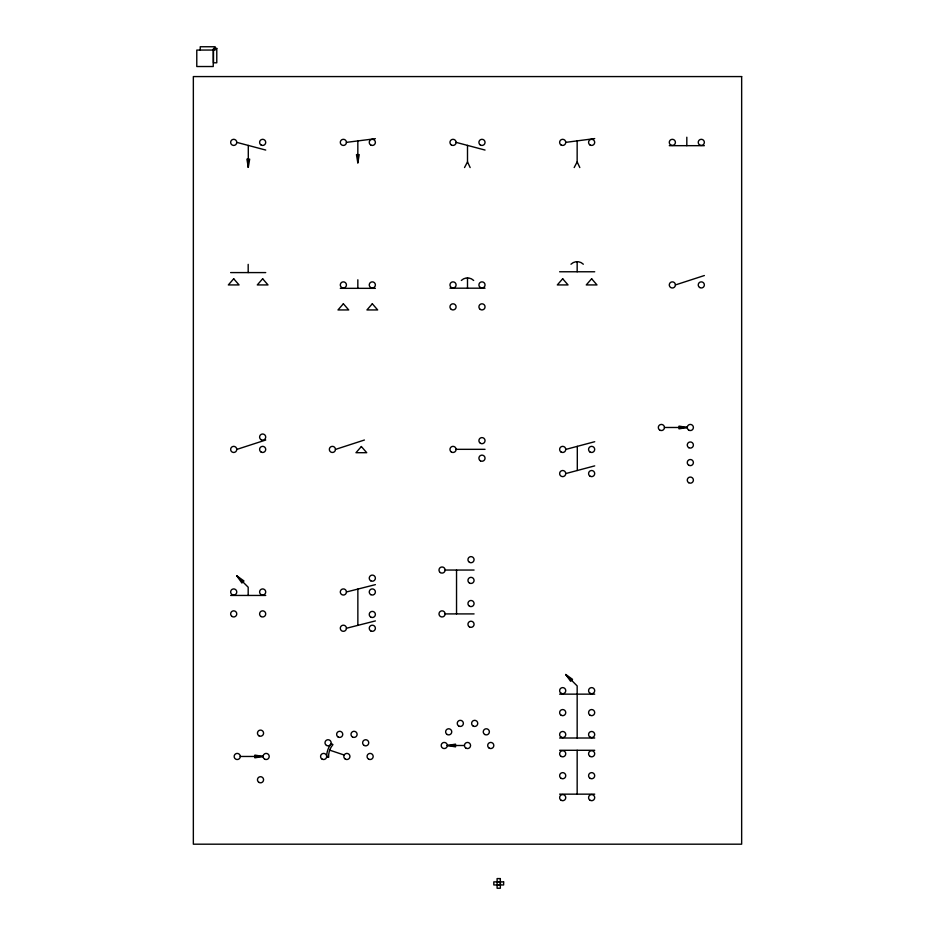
<?xml version="1.0" encoding="UTF-8"?>
<svg xmlns="http://www.w3.org/2000/svg" width="935" height="935" viewBox="0 0 935 935"><rect width="100%" height="100%" fill="white"/><g stroke="black" fill="none" stroke-linecap="round" stroke-linejoin="round"><path stroke-width="1.4" d="M248.289 167.365L249.668 159.137L246.922 159.137L248.289 167.365L248.289 145.428M357.836 162.854L359.215 154.626L356.469 154.626L357.836 162.854L357.836 140.916M464.52 167.552L467.5 161.895L467.5 145.393M574.183 167.552L577.152 161.895L577.152 140.881M675.421 284.93A3.074 3.074 0 0 0 670.804 282.265A3.074 3.074 0 0 0 670.804 287.583A3.074 3.074 0 0 0 675.421 284.93L704.371 275.533M236.777 449.419A3.074 3.074 0 0 0 232.172 446.755A3.074 3.074 0 0 0 232.172 452.072A3.074 3.074 0 0 0 236.777 449.419L265.727 440.023M335.466 449.419A3.074 3.074 0 0 0 330.861 446.755A3.074 3.074 0 0 0 330.861 452.072A3.074 3.074 0 0 0 335.466 449.419L364.416 440.023M565.757 449.419L594.707 441.717M565.757 473.566A3.074 3.074 0 0 0 561.152 470.913A3.074 3.074 0 0 0 561.152 476.231A3.074 3.074 0 0 0 565.757 473.566L594.707 465.875M346.441 591.972A3.074 3.074 0 0 0 341.824 589.319A3.074 3.074 0 0 0 341.824 594.637A3.074 3.074 0 0 0 346.441 591.972L375.391 584.644M346.441 628.262A3.074 3.074 0 0 0 341.824 625.597A3.074 3.074 0 0 0 341.824 630.915A3.074 3.074 0 0 0 346.441 628.262L375.391 620.922M687.26 427.482L679.032 428.849L679.032 426.115L687.26 427.482L664.446 427.482M263.097 756.462L254.869 757.829L254.869 755.094L263.097 756.462L240.295 756.462A3.074 3.074 0 0 1 235.678 759.126A3.074 3.074 0 0 1 235.678 753.809A3.074 3.074 0 0 1 240.283 756.462M447.327 745.499L455.544 744.131L455.544 746.866L447.327 745.499A3.074 3.074 0 0 0 442.722 742.834A3.074 3.074 0 0 0 442.722 748.152A3.074 3.074 0 0 0 447.327 745.499L464.426 745.499M565.757 142.365L594.707 138.59M346.441 142.365A3.074 3.074 0 0 0 341.824 139.712A3.074 3.074 0 0 0 341.824 145.03A3.074 3.074 0 0 0 346.441 142.365L375.391 138.696M669.273 145.673L704.371 145.673M559.609 271.769L594.707 271.769M230.629 272.588L265.727 272.588M340.293 288.331L375.391 288.331M449.957 288.19L485.043 288.19M456.093 449.326L485.043 449.326M445.13 570.046L474.08 570.046M230.629 595.443L265.727 595.443M445.13 613.909A3.074 3.074 0 0 0 440.525 611.245A3.074 3.074 0 0 0 440.525 616.562A3.074 3.074 0 0 0 445.13 613.909L474.08 613.909M559.609 694.144L594.707 694.144M559.609 738.007L594.707 738.007M559.609 750.291L594.707 750.291M559.609 794.154L594.707 794.154M497.104 881.67L500.33 881.67M497.104 885.164L500.33 885.164M456.093 142.365L485.043 150.056M236.777 142.365A3.074 3.074 0 0 1 232.172 145.03A3.074 3.074 0 0 1 232.172 139.712A3.074 3.074 0 0 1 236.777 142.365L265.727 150.056M329.704 750.15L344.162 755.024M565.745 674.497L572.524 679.336L570.595 681.276L565.745 674.497L577.164 685.916L577.164 738.007M236.765 575.796L243.965 580.974L241.896 583.019L236.765 575.796L248.184 587.215L248.184 595.443M577.152 161.895L579.817 167.552M467.5 161.895L470.153 167.552M686.816 137.223L686.816 145.673M577.304 446.346L577.304 470.492M577.164 261.66L577.164 271.769M577.164 750.291L577.164 794.154M500.389 881.869L500.389 884.966M467.5 277.905L467.5 288.19M456.537 570.046L456.537 613.909M357.836 279.787L357.836 288.331M357.86 589.073L357.86 625.363M248.184 264.36L248.184 272.588M213.238 50.081L213.238 66.525L196.782 66.525L196.782 50.081L215.144 50.034L215.144 46.75L200.23 46.75L200.23 50.034M570.981 264.219A8.742 8.742 0 0 1 583.335 264.219M461.317 280.465A8.742 8.742 0 0 1 473.683 280.465M233.703 278.759L228.339 284.93L239.044 284.93L233.703 278.759M262.653 278.759L257.289 284.93L267.994 284.93L262.653 278.759M343.367 303.77L337.991 309.941L348.708 309.941L343.367 303.77M372.317 303.77L366.941 309.941L377.658 309.941L372.317 303.77M361.354 446.533L355.978 452.704L366.719 452.704L361.354 446.533M562.683 278.759L557.318 284.93L568.024 284.93L562.683 278.759M591.633 278.759L586.268 284.93L596.974 284.93L591.633 278.759M216.78 48.398L213.496 48.398L213.496 62.797L216.78 62.797L216.78 48.398M741.654 76.576L193.346 76.576L193.346 844.188L741.654 844.188L741.654 76.576M328.594 757.151L326.712 757.151A20.173 20.173 0 0 1 331.376 743.535L332.93 744.622A18.291 18.291 0 0 0 328.594 757.151M500.33 878.584L497.104 878.584L497.104 888.25L500.33 888.25L500.33 878.584M503.626 881.869L493.809 881.869L493.809 884.966L503.626 884.966L503.626 881.869M465.969 748.152A3.074 3.074 0 0 0 470.574 745.499A3.074 3.074 0 0 0 465.969 742.834A3.074 3.074 0 0 0 465.969 748.152M489.215 748.152A3.074 3.074 0 0 0 493.82 745.499A3.074 3.074 0 0 0 489.215 742.834A3.074 3.074 0 0 0 489.215 748.152M484.774 734.489A3.074 3.074 0 0 0 489.379 731.836A3.074 3.074 0 0 0 484.774 729.171A3.074 3.074 0 0 0 484.774 734.489M473.145 726.051A3.074 3.074 0 0 0 477.75 723.386A3.074 3.074 0 0 0 473.145 720.733A3.074 3.074 0 0 0 473.145 726.051M458.781 726.051A3.074 3.074 0 0 0 463.386 723.386A3.074 3.074 0 0 0 458.781 720.733A3.074 3.074 0 0 0 458.781 726.051M447.152 734.489A3.074 3.074 0 0 0 451.757 731.836A3.074 3.074 0 0 0 447.152 729.171A3.074 3.074 0 0 0 447.152 734.489M345.342 759.126A3.074 3.074 0 0 0 349.947 756.462A3.074 3.074 0 0 0 345.342 753.809A3.074 3.074 0 0 0 345.342 759.126M368.589 759.126A3.074 3.074 0 0 0 373.194 756.462A3.074 3.074 0 0 0 368.589 753.809A3.074 3.074 0 0 0 368.589 759.126M364.147 745.452A3.074 3.074 0 0 0 368.752 742.799A3.074 3.074 0 0 0 364.147 740.134A3.074 3.074 0 0 0 364.147 745.452M352.518 737.014A3.074 3.074 0 0 0 357.123 734.349A3.074 3.074 0 0 0 352.518 731.696A3.074 3.074 0 0 0 352.518 737.014M338.154 737.014A3.074 3.074 0 0 0 342.759 734.349A3.074 3.074 0 0 0 338.154 731.696A3.074 3.074 0 0 0 338.154 737.014M326.525 745.452A3.074 3.074 0 0 0 331.142 742.799A3.074 3.074 0 0 0 326.525 740.134A3.074 3.074 0 0 0 326.525 745.452M322.096 759.126A3.074 3.074 0 0 0 326.701 756.462A3.074 3.074 0 0 0 322.096 753.809A3.074 3.074 0 0 0 322.096 759.126M264.628 759.126A3.074 3.074 0 0 0 269.233 756.462A3.074 3.074 0 0 0 264.628 753.809A3.074 3.074 0 0 0 264.628 759.126M258.983 735.822A3.074 3.074 0 0 0 263.588 733.157A3.074 3.074 0 0 0 258.983 730.504A3.074 3.074 0 0 0 258.983 735.822M258.983 782.42A3.074 3.074 0 0 0 263.588 779.767A3.074 3.074 0 0 0 258.983 777.102A3.074 3.074 0 0 0 258.983 782.42M659.654 430.03A3.074 3.074 0 0 0 664.446 427.704A3.074 3.074 0 0 0 660.04 424.724A3.074 3.074 0 0 0 659.654 430.03M688.604 430.03A3.074 3.074 0 0 0 693.396 427.704A3.074 3.074 0 0 0 688.99 424.724A3.074 3.074 0 0 0 688.604 430.03M688.791 447.69A3.074 3.074 0 0 0 693.396 445.025A3.074 3.074 0 0 0 688.791 442.372A3.074 3.074 0 0 0 688.791 447.69M688.791 465.233A3.074 3.074 0 0 0 693.396 462.58A3.074 3.074 0 0 0 688.791 459.915A3.074 3.074 0 0 0 688.791 465.233M688.604 482.659A3.074 3.074 0 0 0 693.396 480.345A3.074 3.074 0 0 0 688.99 477.364A3.074 3.074 0 0 0 688.604 482.659M440.338 572.582A3.074 3.074 0 0 0 445.118 570.256A3.074 3.074 0 0 0 440.712 567.276A3.074 3.074 0 0 0 440.338 572.582M469.475 562.332A3.074 3.074 0 0 0 474.08 559.679A3.074 3.074 0 0 0 469.475 557.015A3.074 3.074 0 0 0 469.475 562.332M469.475 583.066A3.074 3.074 0 0 0 474.08 580.401A3.074 3.074 0 0 0 469.475 577.748A3.074 3.074 0 0 0 469.475 583.066M469.475 626.929A3.074 3.074 0 0 0 474.08 624.264A3.074 3.074 0 0 0 469.475 621.611A3.074 3.074 0 0 0 469.475 626.929M469.475 606.207A3.074 3.074 0 0 0 474.08 603.542A3.074 3.074 0 0 0 469.475 600.889A3.074 3.074 0 0 0 469.475 606.207M370.774 594.637A3.074 3.074 0 0 0 375.391 591.972A3.074 3.074 0 0 0 370.774 589.319A3.074 3.074 0 0 0 370.774 594.637M370.774 580.822A3.074 3.074 0 0 0 375.391 578.169A3.074 3.074 0 0 0 370.774 575.504A3.074 3.074 0 0 0 370.774 580.822M370.774 630.915A3.074 3.074 0 0 0 375.391 628.262A3.074 3.074 0 0 0 370.774 625.597A3.074 3.074 0 0 0 370.774 630.915M370.774 617.112A3.074 3.074 0 0 0 375.391 614.447A3.074 3.074 0 0 0 370.774 611.794A3.074 3.074 0 0 0 370.774 617.112M232.172 594.637A3.074 3.074 0 0 0 236.777 591.972A3.074 3.074 0 0 0 232.172 589.319A3.074 3.074 0 0 0 232.172 594.637M261.122 594.637A3.074 3.074 0 0 0 265.727 591.972A3.074 3.074 0 0 0 261.122 589.319A3.074 3.074 0 0 0 261.122 594.637M231.985 616.446A3.074 3.074 0 0 0 236.765 614.12A3.074 3.074 0 0 0 232.359 611.139A3.074 3.074 0 0 0 231.985 616.446M261.122 616.562A3.074 3.074 0 0 0 265.727 613.909A3.074 3.074 0 0 0 261.122 611.245A3.074 3.074 0 0 0 261.122 616.562M561.152 693.326A3.074 3.074 0 0 0 565.757 690.673A3.074 3.074 0 0 0 561.152 688.008A3.074 3.074 0 0 0 561.152 693.326M590.102 693.326A3.074 3.074 0 0 0 594.707 690.673A3.074 3.074 0 0 0 590.102 688.008A3.074 3.074 0 0 0 590.102 693.326M561.152 715.263A3.074 3.074 0 0 0 565.757 712.599A3.074 3.074 0 0 0 561.152 709.946A3.074 3.074 0 0 0 561.152 715.263M590.102 715.263A3.074 3.074 0 0 0 594.707 712.599A3.074 3.074 0 0 0 590.102 709.946A3.074 3.074 0 0 0 590.102 715.263M561.152 737.189A3.074 3.074 0 0 0 565.757 734.536A3.074 3.074 0 0 0 561.152 731.871A3.074 3.074 0 0 0 561.152 737.189M590.102 737.189A3.074 3.074 0 0 0 594.707 734.536A3.074 3.074 0 0 0 590.102 731.871A3.074 3.074 0 0 0 590.102 737.189M590.102 756.427A3.074 3.074 0 0 0 594.707 753.762A3.074 3.074 0 0 0 590.102 751.109A3.074 3.074 0 0 0 590.102 756.427M561.152 756.427A3.074 3.074 0 0 0 565.757 753.762A3.074 3.074 0 0 0 561.152 751.109A3.074 3.074 0 0 0 561.152 756.427M590.102 778.352A3.074 3.074 0 0 0 594.707 775.699A3.074 3.074 0 0 0 590.102 773.035A3.074 3.074 0 0 0 590.102 778.352M561.152 778.352A3.074 3.074 0 0 0 565.757 775.699A3.074 3.074 0 0 0 561.152 773.035A3.074 3.074 0 0 0 561.152 778.352M590.102 800.29A3.074 3.074 0 0 0 594.707 797.625A3.074 3.074 0 0 0 590.102 794.972A3.074 3.074 0 0 0 590.102 800.29M561.152 800.29A3.074 3.074 0 0 0 565.757 797.625A3.074 3.074 0 0 0 561.152 794.972A3.074 3.074 0 0 0 561.152 800.29M560.965 451.956A3.074 3.074 0 0 0 565.745 449.63A3.074 3.074 0 0 0 561.339 446.649A3.074 3.074 0 0 0 560.965 451.956M589.915 451.956A3.074 3.074 0 0 0 594.695 449.63A3.074 3.074 0 0 0 590.289 446.649A3.074 3.074 0 0 0 589.915 451.956M590.102 476.231A3.074 3.074 0 0 0 594.707 473.566A3.074 3.074 0 0 0 590.102 470.913A3.074 3.074 0 0 0 590.102 476.231M451.301 451.956A3.074 3.074 0 0 0 456.093 449.63A3.074 3.074 0 0 0 451.687 446.649A3.074 3.074 0 0 0 451.301 451.956M480.438 443.307A3.074 3.074 0 0 0 485.043 440.642A3.074 3.074 0 0 0 480.438 437.989A3.074 3.074 0 0 0 480.438 443.307M480.438 460.85A3.074 3.074 0 0 0 485.043 458.185A3.074 3.074 0 0 0 480.438 455.532A3.074 3.074 0 0 0 480.438 460.85M261.122 452.072A3.074 3.074 0 0 0 265.727 449.419A3.074 3.074 0 0 0 261.122 446.755A3.074 3.074 0 0 0 261.122 452.072M260.935 439.602A3.074 3.074 0 0 0 265.715 437.276A3.074 3.074 0 0 0 261.309 434.296A3.074 3.074 0 0 0 260.935 439.602M699.579 287.466A3.074 3.074 0 0 0 704.359 285.14A3.074 3.074 0 0 0 699.953 282.16A3.074 3.074 0 0 0 699.579 287.466M451.488 287.583A3.074 3.074 0 0 0 456.093 284.93A3.074 3.074 0 0 0 451.488 282.265A3.074 3.074 0 0 0 451.488 287.583M480.251 287.466A3.074 3.074 0 0 0 485.043 285.14A3.074 3.074 0 0 0 480.637 282.16A3.074 3.074 0 0 0 480.251 287.466M451.301 309.403A3.074 3.074 0 0 0 456.093 307.077A3.074 3.074 0 0 0 451.687 304.097A3.074 3.074 0 0 0 451.301 309.403M480.251 309.403A3.074 3.074 0 0 0 485.043 307.077A3.074 3.074 0 0 0 480.637 304.097A3.074 3.074 0 0 0 480.251 309.403M341.824 287.583A3.074 3.074 0 0 0 346.441 284.93A3.074 3.074 0 0 0 341.824 282.265A3.074 3.074 0 0 0 341.824 287.583M370.774 287.583A3.074 3.074 0 0 0 375.391 284.93A3.074 3.074 0 0 0 370.774 282.265A3.074 3.074 0 0 0 370.774 287.583M670.629 144.913A3.074 3.074 0 0 0 675.409 142.588A3.074 3.074 0 0 0 671.003 139.607A3.074 3.074 0 0 0 670.629 144.913M699.579 144.913A3.074 3.074 0 0 0 704.359 142.588A3.074 3.074 0 0 0 699.953 139.607A3.074 3.074 0 0 0 699.579 144.913M589.915 144.913A3.074 3.074 0 0 0 594.695 142.588A3.074 3.074 0 0 0 590.289 139.607A3.074 3.074 0 0 0 589.915 144.913M560.965 144.913A3.074 3.074 0 0 0 565.745 142.588A3.074 3.074 0 0 0 561.339 139.607A3.074 3.074 0 0 0 560.965 144.913M480.251 144.913A3.074 3.074 0 0 0 485.043 142.588A3.074 3.074 0 0 0 480.637 139.607A3.074 3.074 0 0 0 480.251 144.913M451.301 144.913A3.074 3.074 0 0 0 456.093 142.588A3.074 3.074 0 0 0 451.687 139.607A3.074 3.074 0 0 0 451.301 144.913M370.774 145.03A3.074 3.074 0 0 0 375.391 142.365A3.074 3.074 0 0 0 370.774 139.712A3.074 3.074 0 0 0 370.774 145.03M261.122 145.03A3.074 3.074 0 0 0 265.727 142.365A3.074 3.074 0 0 0 261.122 139.712A3.074 3.074 0 0 0 261.122 145.03"/></g></svg>
